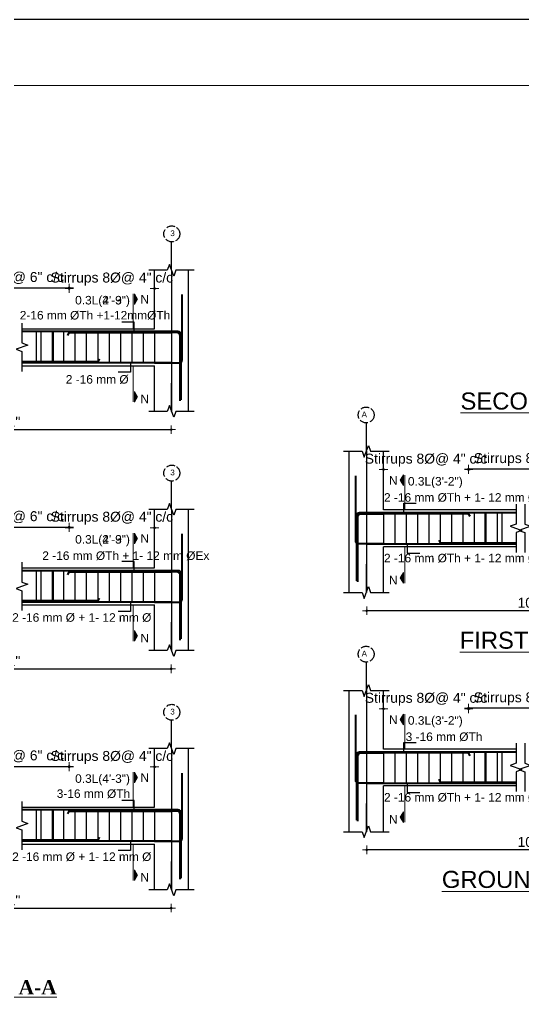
# Model space of a CAD drawing. Header units: inches. Extents: x 149715 to 156550, y -16726 to -14386.
# Drawn here: x 154655 to 155009, y -15077 to -14386 of the extents above; entities that cross this region are included whole.
import ezdxf
from ezdxf.enums import TextEntityAlignment as Align

# ---------------------------------------------------------------- set-up
doc = ezdxf.new("R2010")
doc.units = ezdxf.units.IN
doc.header["$LTSCALE"] = 0.5
doc.header["$MEASUREMENT"] = 0
doc.header["$PDMODE"] = 66
doc.linetypes.add('ACAD_ISO02W100', pattern=[15, 12, -3])
for name, color, linetype, lineweight in [('BAR', 5, 'Continuous', 40), ('dimension', 100, 'Continuous', 13), ('ELE1', 3, 'Continuous', 9), ('HATCH1', 4, 'ACAD_ISO02W100', 13), ('TEXT', 220, 'Continuous', 9)]:
    doc.layers.add(name, color=color, linetype=linetype, lineweight=lineweight)
doc.layers.add('STIRRUP', color=10, linetype='Continuous')
doc.styles.add('1.8', font='times.ttf', dxfattribs={"width": 0.8, "height": 6})
doc.styles.add('style1', font='arial.ttf', dxfattribs={"height": 7})
doc.dimstyles.new('1.4', dxfattribs={"dimscale": 0, "dimtxt": 6, "dimasz": 0.5, "dimexe": 2, "dimexo": 9, "dimgap": 2, "dimtad": 1, "dimdec": 0, "dimlfac": 0.5, "dimzin": 3, "dimdsep": 46, "dimlunit": 4, "dimtxsty": '1.8', "dimblk": 'DIM', "dimcen": 3, "dimdle": 3, "dimse1": 1, "dimse2": 1, "dimclrd": 256, "dimclre": 256, "dimclrt": 7, "dimadec": 1, "dimazin": 2, "dimtfac": 1, "dimtdec": 0, "dimtix": 1, "dimtofl": 0, "dimtmove": 2, "dimatfit": 3, "dimldrblk": 'ARW', "dimfxl": 2, "dimfrac": 2, "dimtolj": 2, "dimtzin": 0, "dimarcsym": 0})

# ---------------------------------------------------------------- blocks, each defined once
blk = doc.blocks.new('DIM')
at = {"layer": 'dimension'}
h = blk.add_hatch(color=256, dxfattribs=at)
h.paths.add_polyline_path([(0, 1.3), (0, 0), (1.3, 0, 0.414214)])
h.paths.add_polyline_path([(1.3, 0), (0, 0), (0, -1.3, 0.414214)])
h.paths.add_polyline_path([(0, 0), (-1.3, 0, 0.414214), (0, -1.3)])
h.paths.add_polyline_path([(0, 1.3, 0.414214), (-1.3, 0), (0, 0)])
for p, q in [((-6, 0), (6, 0)), ((0, 6), (0, -6))]:
    blk.add_line(p, q, dxfattribs=at)
blk.add_circle((0, 0), 1.28, dxfattribs=at)
blk = doc.blocks.new('*D748')
at = {"layer": 'Defpoints', "color": 0, "ltscale": 10, "transparency": 16777216}
for p in [(154749.7, -14911.59), (154749.7, -14925.14), (154689.7, -14942.65)]:
    blk.add_point(p, dxfattribs=at)
at = {"layer": 'dimension', "lineweight": -2, "ltscale": 10, "transparency": 16777216}
for p, q in [((154689.2, -14911.59), (154688.7, -14911.59)), ((154750.2, -14911.59), (154750.7, -14911.59))]:
    blk.add_line(p, q, dxfattribs=at)
at = {"layer": 'dimension', "lineweight": -2, "ltscale": 10, "transparency": 16777216, "xscale": 0.5, "yscale": 0.5, "zscale": 0.5}
blk.add_blockref('DIM', (154689.7, -14911.59), dxfattribs=at)
at = {"layer": 'dimension', "lineweight": -2, "ltscale": 10, "transparency": 16777216, "xscale": 0.5, "yscale": 0.5, "zscale": 0.5, "rotation": 180}
blk.add_blockref('DIM', (154749.7, -14911.59), dxfattribs=at)
at = {"layer": 'dimension', "color": 7, "ltscale": 10, "transparency": 16777216, "insert": (154719.7, -14904.94), "char_height": 7, "attachment_point": 5, "style": 'style1'}
blk.add_mtext('\\A2;Stirrups 8%%C@ 4" c/c', dxfattribs=at)
blk = doc.blocks.new('ARW')
at = {"layer": 'dimension'}
blk.add_lwpolyline([(10, 0, 0, 6, 0), (0, 0, 0, 0, 0), (10, 0, 0, 0, 0)], format="xyseb", dxfattribs=at)
blk = doc.blocks.new('*D756')
at = {"layer": 'Defpoints', "color": 0, "ltscale": 10, "transparency": 16777216}
for p in [(154689.7, -14911.22), (154596.13, -14942.65), (154689.7, -14942.65)]:
    blk.add_point(p, dxfattribs=at)
at = {"layer": 'dimension', "lineweight": -2, "ltscale": 10, "transparency": 16777216}
blk.add_line((154596.63, -14911.22), (154689.2, -14911.22), dxfattribs=at)
at = {"layer": 'dimension', "lineweight": -2, "ltscale": 10, "transparency": 16777216, "xscale": 0.5, "yscale": 0.5, "zscale": 0.5, "rotation": 180}
blk.add_blockref('DIM', (154596.13, -14911.22), dxfattribs=at)
at = {"layer": 'dimension', "lineweight": -2, "ltscale": 10, "transparency": 16777216, "xscale": 0.5, "yscale": 0.5, "zscale": 0.5}
blk.add_blockref('DIM', (154689.7, -14911.22), dxfattribs=at)
at = {"layer": 'dimension', "color": 7, "ltscale": 10, "transparency": 16777216, "insert": (154642.92, -14904.57), "char_height": 7, "attachment_point": 5, "style": 'style1'}
blk.add_mtext('\\A2;Stirrups 8%%C@ 6" c/c', dxfattribs=at)
blk = doc.blocks.new('*D753')
at = {"layer": 'Defpoints', "color": 0, "ltscale": 10, "transparency": 16777216}
for p in [(154749.7, -14743.3), (154749.7, -14756.84), (154689.7, -14774.36)]:
    blk.add_point(p, dxfattribs=at)
at = {"layer": 'dimension', "lineweight": -2, "ltscale": 10, "transparency": 16777216}
for p, q in [((154689.2, -14743.3), (154688.7, -14743.3)), ((154750.2, -14743.3), (154750.7, -14743.3))]:
    blk.add_line(p, q, dxfattribs=at)
at = {"layer": 'dimension', "lineweight": -2, "ltscale": 10, "transparency": 16777216, "xscale": 0.5, "yscale": 0.5, "zscale": 0.5}
blk.add_blockref('DIM', (154689.7, -14743.3), dxfattribs=at)
at = {"layer": 'dimension', "lineweight": -2, "ltscale": 10, "transparency": 16777216, "xscale": 0.5, "yscale": 0.5, "zscale": 0.5, "rotation": 180}
blk.add_blockref('DIM', (154749.7, -14743.3), dxfattribs=at)
at = {"layer": 'dimension', "color": 7, "ltscale": 10, "transparency": 16777216, "insert": (154719.7, -14736.64), "char_height": 7, "attachment_point": 5, "style": 'style1'}
blk.add_mtext('\\A2;Stirrups 8%%C@ 4" c/c', dxfattribs=at)
blk = doc.blocks.new('*D757')
at = {"layer": 'Defpoints', "color": 0, "ltscale": 10, "transparency": 16777216}
for p in [(154689.7, -14742.93), (154596.13, -14774.36), (154689.7, -14774.36)]:
    blk.add_point(p, dxfattribs=at)
at = {"layer": 'dimension', "lineweight": -2, "ltscale": 10, "transparency": 16777216}
blk.add_line((154596.63, -14742.93), (154689.2, -14742.93), dxfattribs=at)
at = {"layer": 'dimension', "lineweight": -2, "ltscale": 10, "transparency": 16777216, "xscale": 0.5, "yscale": 0.5, "zscale": 0.5, "rotation": 180}
blk.add_blockref('DIM', (154596.13, -14742.93), dxfattribs=at)
at = {"layer": 'dimension', "lineweight": -2, "ltscale": 10, "transparency": 16777216, "xscale": 0.5, "yscale": 0.5, "zscale": 0.5}
blk.add_blockref('DIM', (154689.7, -14742.93), dxfattribs=at)
at = {"layer": 'dimension', "color": 7, "ltscale": 10, "transparency": 16777216, "insert": (154642.92, -14736.27), "char_height": 7, "attachment_point": 5, "style": 'style1'}
blk.add_mtext('\\A2;Stirrups 8%%C@ 6" c/c', dxfattribs=at)
blk = doc.blocks.new('*D740')
at = {"layer": 'Defpoints', "color": 0, "ltscale": 10, "transparency": 16777216}
for p in [(154749.7, -14575.01), (154749.7, -14588.55), (154689.7, -14606.06)]:
    blk.add_point(p, dxfattribs=at)
at = {"layer": 'dimension', "lineweight": -2, "ltscale": 10, "transparency": 16777216}
for p, q in [((154689.2, -14575.01), (154688.7, -14575.01)), ((154750.2, -14575.01), (154750.7, -14575.01))]:
    blk.add_line(p, q, dxfattribs=at)
at = {"layer": 'dimension', "lineweight": -2, "ltscale": 10, "transparency": 16777216, "xscale": 0.5, "yscale": 0.5, "zscale": 0.5}
blk.add_blockref('DIM', (154689.7, -14575.01), dxfattribs=at)
at = {"layer": 'dimension', "lineweight": -2, "ltscale": 10, "transparency": 16777216, "xscale": 0.5, "yscale": 0.5, "zscale": 0.5, "rotation": 180}
blk.add_blockref('DIM', (154749.7, -14575.01), dxfattribs=at)
at = {"layer": 'dimension', "color": 7, "ltscale": 10, "transparency": 16777216, "insert": (154719.7, -14568.35), "char_height": 7, "attachment_point": 5, "style": 'style1'}
blk.add_mtext('\\A2;Stirrups 8%%C@ 4" c/c', dxfattribs=at)
blk = doc.blocks.new('*D755')
at = {"layer": 'Defpoints', "color": 0, "ltscale": 10, "transparency": 16777216}
for p in [(154689.7, -14574.64), (154596.13, -14606.06), (154689.7, -14606.06)]:
    blk.add_point(p, dxfattribs=at)
at = {"layer": 'dimension', "lineweight": -2, "ltscale": 10, "transparency": 16777216}
blk.add_line((154596.63, -14574.64), (154689.2, -14574.64), dxfattribs=at)
at = {"layer": 'dimension', "lineweight": -2, "ltscale": 10, "transparency": 16777216, "xscale": 0.5, "yscale": 0.5, "zscale": 0.5, "rotation": 180}
blk.add_blockref('DIM', (154596.13, -14574.64), dxfattribs=at)
at = {"layer": 'dimension', "lineweight": -2, "ltscale": 10, "transparency": 16777216, "xscale": 0.5, "yscale": 0.5, "zscale": 0.5}
blk.add_blockref('DIM', (154689.7, -14574.64), dxfattribs=at)
at = {"layer": 'dimension', "color": 7, "ltscale": 10, "transparency": 16777216, "insert": (154642.92, -14567.98), "char_height": 7, "attachment_point": 5, "style": 'style1'}
blk.add_mtext('\\A2;Stirrups 8%%C@ 6" c/c', dxfattribs=at)
blk = doc.blocks.new('*D743')
at = {"layer": 'Defpoints', "color": 0, "ltscale": 10, "transparency": 16777216}
for p in [(154524.13, -14998.09), (154761.48, -14998.09), (154761.48, -15010.9)]:
    blk.add_point(p, dxfattribs=at)
at = {"layer": 'dimension', "lineweight": -2, "ltscale": 10, "transparency": 16777216}
blk.add_line((154524.63, -15010.9), (154760.98, -15010.9), dxfattribs=at)
at = {"layer": 'dimension', "lineweight": -2, "ltscale": 10, "transparency": 16777216, "xscale": 0.5, "yscale": 0.5, "zscale": 0.5, "rotation": 180}
blk.add_blockref('DIM', (154524.13, -15010.9), dxfattribs=at)
at = {"layer": 'dimension', "lineweight": -2, "ltscale": 10, "transparency": 16777216, "xscale": 0.5, "yscale": 0.5, "zscale": 0.5}
blk.add_blockref('DIM', (154761.48, -15010.9), dxfattribs=at)
at = {"layer": 'dimension', "color": 7, "ltscale": 10, "transparency": 16777216, "insert": (154642.81, -15005.39), "char_height": 7, "attachment_point": 5, "style": 'style1'}
blk.add_mtext('\\A2;14\'-1"', dxfattribs=at)
blk = doc.blocks.new('*D761')
at = {"layer": 'Defpoints', "color": 0, "ltscale": 10, "transparency": 16777216}
for p in [(154910.84, -14870.71), (154910.84, -14884.25), (154970.84, -14901.77)]:
    blk.add_point(p, dxfattribs=at)
at = {"layer": 'dimension', "lineweight": -2, "ltscale": 10, "transparency": 16777216}
for p, q in [((154910.34, -14870.71), (154909.84, -14870.71)), ((154971.34, -14870.71), (154971.84, -14870.71))]:
    blk.add_line(p, q, dxfattribs=at)
at = {"layer": 'dimension', "lineweight": -2, "ltscale": 10, "transparency": 16777216, "xscale": 0.5, "yscale": 0.5, "zscale": 0.5}
blk.add_blockref('DIM', (154910.84, -14870.71), dxfattribs=at)
at = {"layer": 'dimension', "lineweight": -2, "ltscale": 10, "transparency": 16777216, "xscale": 0.5, "yscale": 0.5, "zscale": 0.5, "rotation": 180}
blk.add_blockref('DIM', (154970.84, -14870.71), dxfattribs=at)
at = {"layer": 'dimension', "color": 7, "ltscale": 10, "transparency": 16777216, "insert": (154940.84, -14864.05), "char_height": 7, "attachment_point": 5, "style": 'style1'}
blk.add_mtext('\\A2;Stirrups 8%%C@ 4" c/c', dxfattribs=at)
blk = doc.blocks.new('*D778')
at = {"layer": 'Defpoints', "color": 0, "ltscale": 10, "transparency": 16777216}
for p in [(154970.84, -14870.34), (154970.84, -14901.77), (155064.41, -14901.77)]:
    blk.add_point(p, dxfattribs=at)
at = {"layer": 'dimension', "lineweight": -2, "ltscale": 10, "transparency": 16777216}
blk.add_line((155063.91, -14870.34), (154971.34, -14870.34), dxfattribs=at)
at = {"layer": 'dimension', "lineweight": -2, "ltscale": 10, "transparency": 16777216, "xscale": 0.5, "yscale": 0.5, "zscale": 0.5, "rotation": 180}
blk.add_blockref('DIM', (154970.84, -14870.34), dxfattribs=at)
at = {"layer": 'dimension', "lineweight": -2, "ltscale": 10, "transparency": 16777216, "xscale": 0.5, "yscale": 0.5, "zscale": 0.5}
blk.add_blockref('DIM', (155064.41, -14870.34), dxfattribs=at)
at = {"layer": 'dimension', "color": 7, "ltscale": 10, "transparency": 16777216, "insert": (155017.63, -14863.68), "char_height": 7, "attachment_point": 5, "style": 'style1'}
blk.add_mtext('\\A2;Stirrups 8%%C@ 6" c/c', dxfattribs=at)
blk = doc.blocks.new('*D763')
at = {"layer": 'Defpoints', "color": 0, "ltscale": 10, "transparency": 16777216}
for p in [(154899.06, -14957.21), (155136.41, -14957.21), (154899.06, -14970.02)]:
    blk.add_point(p, dxfattribs=at)
at = {"layer": 'dimension', "lineweight": -2, "ltscale": 10, "transparency": 16777216}
blk.add_line((155135.91, -14970.02), (154899.56, -14970.02), dxfattribs=at)
at = {"layer": 'dimension', "lineweight": -2, "ltscale": 10, "transparency": 16777216, "xscale": 0.5, "yscale": 0.5, "zscale": 0.5, "rotation": 180}
blk.add_blockref('DIM', (154899.06, -14970.02), dxfattribs=at)
at = {"layer": 'dimension', "lineweight": -2, "ltscale": 10, "transparency": 16777216, "xscale": 0.5, "yscale": 0.5, "zscale": 0.5}
blk.add_blockref('DIM', (155136.41, -14970.02), dxfattribs=at)
at = {"layer": 'dimension', "color": 7, "ltscale": 10, "transparency": 16777216, "insert": (155017.73, -14964.45), "char_height": 7, "attachment_point": 5, "style": 'style1'}
blk.add_mtext('\\A2;10{\\fArial TUR|b0|i0|c162|p34;\'-}7{\\fArial TUR|b0|i0|c162|p34;"}', dxfattribs=at)
blk = doc.blocks.new('*D772')
at = {"layer": 'Defpoints', "color": 0, "ltscale": 10, "transparency": 16777216}
for p in [(154910.84, -14702.42), (154910.84, -14715.96), (154970.84, -14733.47)]:
    blk.add_point(p, dxfattribs=at)
at = {"layer": 'dimension', "lineweight": -2, "ltscale": 10, "transparency": 16777216}
for p, q in [((154910.34, -14702.42), (154909.84, -14702.42)), ((154971.34, -14702.42), (154971.84, -14702.42))]:
    blk.add_line(p, q, dxfattribs=at)
at = {"layer": 'dimension', "lineweight": -2, "ltscale": 10, "transparency": 16777216, "xscale": 0.5, "yscale": 0.5, "zscale": 0.5}
blk.add_blockref('DIM', (154910.84, -14702.42), dxfattribs=at)
at = {"layer": 'dimension', "lineweight": -2, "ltscale": 10, "transparency": 16777216, "xscale": 0.5, "yscale": 0.5, "zscale": 0.5, "rotation": 180}
blk.add_blockref('DIM', (154970.84, -14702.42), dxfattribs=at)
at = {"layer": 'dimension', "color": 7, "ltscale": 10, "transparency": 16777216, "insert": (154940.84, -14695.76), "char_height": 7, "attachment_point": 5, "style": 'style1'}
blk.add_mtext('\\A2;Stirrups 8%%C@ 4" c/c', dxfattribs=at)
blk = doc.blocks.new('*D779')
at = {"layer": 'Defpoints', "color": 0, "ltscale": 10, "transparency": 16777216}
for p in [(154970.84, -14702.05), (154970.84, -14733.47), (155064.41, -14733.47)]:
    blk.add_point(p, dxfattribs=at)
at = {"layer": 'dimension', "lineweight": -2, "ltscale": 10, "transparency": 16777216}
blk.add_line((155063.91, -14702.05), (154971.34, -14702.05), dxfattribs=at)
at = {"layer": 'dimension', "lineweight": -2, "ltscale": 10, "transparency": 16777216, "xscale": 0.5, "yscale": 0.5, "zscale": 0.5, "rotation": 180}
blk.add_blockref('DIM', (154970.84, -14702.05), dxfattribs=at)
at = {"layer": 'dimension', "lineweight": -2, "ltscale": 10, "transparency": 16777216, "xscale": 0.5, "yscale": 0.5, "zscale": 0.5}
blk.add_blockref('DIM', (155064.41, -14702.05), dxfattribs=at)
at = {"layer": 'dimension', "color": 7, "ltscale": 10, "transparency": 16777216, "insert": (155017.63, -14695.39), "char_height": 7, "attachment_point": 5, "style": 'style1'}
blk.add_mtext('\\A2;Stirrups 8%%C@ 6" c/c', dxfattribs=at)
blk = doc.blocks.new('*D773')
at = {"layer": 'Defpoints', "color": 0, "ltscale": 10, "transparency": 16777216}
for p in [(154899.06, -14788.92), (155136.41, -14788.92), (154899.06, -14801.73)]:
    blk.add_point(p, dxfattribs=at)
at = {"layer": 'dimension', "lineweight": -2, "ltscale": 10, "transparency": 16777216}
blk.add_line((155135.91, -14801.73), (154899.56, -14801.73), dxfattribs=at)
at = {"layer": 'dimension', "lineweight": -2, "ltscale": 10, "transparency": 16777216, "xscale": 0.5, "yscale": 0.5, "zscale": 0.5, "rotation": 180}
blk.add_blockref('DIM', (154899.06, -14801.73), dxfattribs=at)
at = {"layer": 'dimension', "lineweight": -2, "ltscale": 10, "transparency": 16777216, "xscale": 0.5, "yscale": 0.5, "zscale": 0.5}
blk.add_blockref('DIM', (155136.41, -14801.73), dxfattribs=at)
at = {"layer": 'dimension', "color": 7, "ltscale": 10, "transparency": 16777216, "insert": (155017.73, -14796.15), "char_height": 7, "attachment_point": 5, "style": 'style1'}
blk.add_mtext('\\A2;10{\\fArial TUR|b0|i0|c162|p34;\'-}7{\\fArial TUR|b0|i0|c162|p34;"}', dxfattribs=at)
blk = doc.blocks.new('*D781')
at = {"layer": 'Defpoints', "color": 0, "ltscale": 10, "transparency": 16777216}
for p in [(154524.13, -14829.8), (154761.48, -14829.8), (154761.48, -14842.61)]:
    blk.add_point(p, dxfattribs=at)
at = {"layer": 'dimension', "lineweight": -2, "ltscale": 10, "transparency": 16777216}
blk.add_line((154524.63, -14842.61), (154760.98, -14842.61), dxfattribs=at)
at = {"layer": 'dimension', "lineweight": -2, "ltscale": 10, "transparency": 16777216, "xscale": 0.5, "yscale": 0.5, "zscale": 0.5, "rotation": 180}
blk.add_blockref('DIM', (154524.13, -14842.61), dxfattribs=at)
at = {"layer": 'dimension', "lineweight": -2, "ltscale": 10, "transparency": 16777216, "xscale": 0.5, "yscale": 0.5, "zscale": 0.5}
blk.add_blockref('DIM', (154761.48, -14842.61), dxfattribs=at)
at = {"layer": 'dimension', "color": 7, "ltscale": 10, "transparency": 16777216, "insert": (154642.81, -14837.1), "char_height": 7, "attachment_point": 5, "style": 'style1'}
blk.add_mtext('\\A2;14\'-1"', dxfattribs=at)
blk = doc.blocks.new('*D782')
at = {"layer": 'Defpoints', "color": 0, "ltscale": 10, "transparency": 16777216}
for p in [(154524.13, -14661.51), (154761.48, -14661.51), (154761.48, -14674.32)]:
    blk.add_point(p, dxfattribs=at)
at = {"layer": 'dimension', "lineweight": -2, "ltscale": 10, "transparency": 16777216}
blk.add_line((154524.63, -14674.32), (154760.98, -14674.32), dxfattribs=at)
at = {"layer": 'dimension', "lineweight": -2, "ltscale": 10, "transparency": 16777216, "xscale": 0.5, "yscale": 0.5, "zscale": 0.5, "rotation": 180}
blk.add_blockref('DIM', (154524.13, -14674.32), dxfattribs=at)
at = {"layer": 'dimension', "lineweight": -2, "ltscale": 10, "transparency": 16777216, "xscale": 0.5, "yscale": 0.5, "zscale": 0.5}
blk.add_blockref('DIM', (154761.48, -14674.32), dxfattribs=at)
at = {"layer": 'dimension', "color": 7, "ltscale": 10, "transparency": 16777216, "insert": (154642.81, -14668.8), "char_height": 7, "attachment_point": 5, "style": 'style1'}
blk.add_mtext('\\A2;14\'-1"', dxfattribs=at)

msp = doc.modelspace()

# ---------------------------------------------------------------- hatches: boundary and pattern name
at = {"layer": 'TEXT', "ltscale": 10}
for points in [[(154735.5, -14578.77), (154735.5, -14586.27), (154737.81, -14582.52)], [(154735.5, -14654.91), (154735.5, -14647.41), (154737.81, -14651.16)], [(154925.04, -14706.18), (154925.04, -14713.68), (154922.73, -14709.93)], [(154735.5, -14747.06), (154735.5, -14754.56), (154737.81, -14750.81)], [(154925.04, -14782.32), (154925.04, -14774.81), (154922.73, -14778.57)], [(154735.5, -14823.2), (154735.5, -14815.7), (154737.81, -14819.45)], [(154925.04, -14874.47), (154925.04, -14881.97), (154922.73, -14878.22)], [(154735.5, -14915.35), (154735.5, -14922.85), (154737.81, -14919.1)], [(154925.04, -14950.61), (154925.04, -14943.11), (154922.73, -14946.86)], [(154735.5, -14991.49), (154735.5, -14983.99), (154737.81, -14987.74)]]:
    msp.add_hatch(color=256, dxfattribs=at).paths.add_polyline_path(points)

# ---------------------------------------------------------------- linework, layer by layer
for p, q in [((154761.7, -14562.15), (154761.7, -14542.2)), ((154761.7, -14562.15), (154761.7, -14661.51)), ((154761.7, -14661.51), (154761.7, -14641.55)), ((154898.84, -14689.56), (154898.84, -14669.61)), ((154898.84, -14689.56), (154898.84, -14788.92)), ((154761.7, -14730.44), (154761.7, -14710.49)), ((154761.7, -14730.44), (154761.7, -14829.8)), ((154898.84, -14788.92), (154898.84, -14768.96)), ((154761.7, -14829.8), (154761.7, -14809.85)), ((154898.84, -14857.85), (154898.84, -14837.9)), ((154898.84, -14857.85), (154898.84, -14957.21)), ((154761.7, -14898.73), (154761.7, -14878.78)), ((154761.7, -14898.73), (154761.7, -14998.09)), ((154898.84, -14957.21), (154898.84, -14937.26)), ((154761.7, -14998.09), (154761.7, -14978.14))]:
    msp.add_line(p, q)
at = {"ltscale": 10}
for p, q in [((154749.7, -14603.31), (154749.7, -14562.15)), ((154773.7, -14606.06), (154773.7, -14562.15)), ((154656.35, -14603.31), (154749.7, -14603.31)), ((154773.7, -14661.51), (154773.7, -14606.06)), ((154656.35, -14629.31), (154749.7, -14629.31)), ((154749.7, -14661.51), (154749.7, -14629.31)), ((154886.84, -14733.47), (154886.84, -14689.56)), ((154910.84, -14730.72), (154910.84, -14689.56)), ((154749.7, -14771.61), (154749.7, -14730.44)), ((154773.7, -14774.36), (154773.7, -14730.44)), ((154886.84, -14788.92), (154886.84, -14733.47)), ((155004.19, -14730.72), (154910.84, -14730.72)), ((155004.19, -14756.72), (154910.84, -14756.72)), ((154910.84, -14788.92), (154910.84, -14756.72)), ((154656.35, -14771.61), (154749.7, -14771.61)), ((154773.7, -14829.8), (154773.7, -14774.36)), ((154656.35, -14797.61), (154749.7, -14797.61)), ((154749.7, -14829.8), (154749.7, -14797.61)), ((154886.84, -14901.77), (154886.84, -14857.85)), ((154910.84, -14899.02), (154910.84, -14857.85)), ((154749.7, -14939.9), (154749.7, -14898.73)), ((154773.7, -14942.65), (154773.7, -14898.73)), ((155004.19, -14899.02), (154910.84, -14899.02)), ((154886.84, -14957.21), (154886.84, -14901.77)), ((155004.19, -14925.02), (154910.84, -14925.02)), ((154910.84, -14957.21), (154910.84, -14925.02)), ((154656.35, -14939.9), (154749.7, -14939.9)), ((154773.7, -14998.09), (154773.7, -14942.65)), ((154656.35, -14965.9), (154749.7, -14965.9)), ((154749.7, -14998.09), (154749.7, -14965.9))]:
    msp.add_line(p, q, dxfattribs=at)
at = {"linetype": 'Continuous', "ltscale": 10}
for points in [[(154777.7, -14562.15), (154764.7, -14562.15), (154763.2, -14566.27), (154760.2, -14558.03), (154758.7, -14562.15), (154745.7, -14562.15)], [(154656.35, -14599.31), (154656.35, -14613.31), (154660.47, -14614.81), (154652.23, -14617.81), (154656.35, -14619.31), (154656.35, -14633.31)], [(154656.35, -14599.31), (154656.35, -14613.31), (154660.47, -14614.81), (154652.23, -14617.81), (154656.35, -14619.31), (154656.35, -14633.31)], [(154777.7, -14661.51), (154764.7, -14661.51), (154763.2, -14665.63), (154760.2, -14657.38), (154758.7, -14661.51), (154745.7, -14661.51)], [(154882.84, -14689.56), (154895.84, -14689.56), (154897.34, -14693.68), (154900.34, -14685.44), (154901.84, -14689.56), (154914.84, -14689.56)], [(154777.7, -14730.44), (154764.7, -14730.44), (154763.2, -14734.56), (154760.2, -14726.32), (154758.7, -14730.44), (154745.7, -14730.44)], [(155004.19, -14726.72), (155004.19, -14740.72), (155000.07, -14742.22), (155008.32, -14745.22), (155004.19, -14746.72), (155004.19, -14760.72)], [(155004.19, -14726.72), (155004.19, -14740.72), (155000.07, -14742.22), (155008.32, -14745.22), (155004.19, -14746.72), (155004.19, -14760.72)], [(155010.41, -14726.72), (155010.41, -14740.72), (155014.53, -14742.22), (155006.29, -14745.22), (155010.41, -14746.72), (155010.41, -14760.72)], [(155010.41, -14726.72), (155010.41, -14740.72), (155014.53, -14742.22), (155006.29, -14745.22), (155010.41, -14746.72), (155010.41, -14760.72)], [(154656.35, -14767.61), (154656.35, -14781.61), (154660.47, -14783.11), (154652.23, -14786.11), (154656.35, -14787.61), (154656.35, -14801.61)], [(154656.35, -14767.61), (154656.35, -14781.61), (154660.47, -14783.11), (154652.23, -14786.11), (154656.35, -14787.61), (154656.35, -14801.61)], [(154882.84, -14788.92), (154895.84, -14788.92), (154897.34, -14793.04), (154900.34, -14784.79), (154901.84, -14788.92), (154914.84, -14788.92)], [(154777.7, -14829.8), (154764.7, -14829.8), (154763.2, -14833.92), (154760.2, -14825.68), (154758.7, -14829.8), (154745.7, -14829.8)], [(154882.84, -14857.85), (154895.84, -14857.85), (154897.34, -14861.97), (154900.34, -14853.73), (154901.84, -14857.85), (154914.84, -14857.85)], [(154777.7, -14898.73), (154764.7, -14898.73), (154763.2, -14902.86), (154760.2, -14894.61), (154758.7, -14898.73), (154745.7, -14898.73)], [(155004.19, -14895.02), (155004.19, -14909.02), (155000.07, -14910.52), (155008.32, -14913.52), (155004.19, -14915.02), (155004.19, -14929.02)], [(155004.19, -14895.02), (155004.19, -14909.02), (155000.07, -14910.52), (155008.32, -14913.52), (155004.19, -14915.02), (155004.19, -14929.02)], [(155010.41, -14895.02), (155010.41, -14909.02), (155014.53, -14910.52), (155006.29, -14913.52), (155010.41, -14915.02), (155010.41, -14929.02)], [(155010.41, -14895.02), (155010.41, -14909.02), (155014.53, -14910.52), (155006.29, -14913.52), (155010.41, -14915.02), (155010.41, -14929.02)], [(154656.35, -14935.9), (154656.35, -14949.9), (154660.47, -14951.4), (154652.23, -14954.4), (154656.35, -14955.9), (154656.35, -14969.9)], [(154656.35, -14935.9), (154656.35, -14949.9), (154660.47, -14951.4), (154652.23, -14954.4), (154656.35, -14955.9), (154656.35, -14969.9)], [(154882.84, -14957.21), (154895.84, -14957.21), (154897.34, -14961.33), (154900.34, -14953.09), (154901.84, -14957.21), (154914.84, -14957.21)], [(154777.7, -14998.09), (154764.7, -14998.09), (154763.2, -15002.21), (154760.2, -14993.97), (154758.7, -14998.09), (154745.7, -14998.09)]]:
    msp.add_lwpolyline(points, dxfattribs=at)
at = {"layer": 'BAR', "ltscale": 10}
for p, q in [((154761.7, -14605.31), (154656.35, -14605.31)), ((154761.7, -14627.31), (154656.35, -14627.31)), ((154898.84, -14732.72), (155004.19, -14732.72)), ((154898.84, -14754.72), (155004.19, -14754.72)), ((154761.7, -14773.61), (154656.35, -14773.61)), ((154761.7, -14795.61), (154656.35, -14795.61)), ((154898.84, -14901.02), (155004.19, -14901.02)), ((154898.84, -14923.02), (155004.19, -14923.02)), ((154761.7, -14941.9), (154656.35, -14941.9)), ((154761.7, -14963.9), (154656.35, -14963.9))]:
    msp.add_line(p, q, dxfattribs=at)
for points in [[(154749.7, -14627.31), (154767.18, -14627.31, 0.414214), (154769.2, -14625.3), (154769.2, -14579.31)], [(154768.45, -14653.31), (154768.45, -14607.33, 0.414214), (154766.43, -14605.31), (154749.7, -14605.31)], [(154767.7, -14654.06), (154767.7, -14608.08, 0.414214), (154765.68, -14606.06), (154749.7, -14606.06)], [(154910.84, -14754.72), (154893.36, -14754.72, -0.414214), (154891.34, -14752.71), (154891.34, -14706.72)], [(154892.09, -14780.72), (154892.09, -14734.74, -0.414214), (154894.11, -14732.72), (154910.84, -14732.72)], [(154892.84, -14781.47), (154892.84, -14735.49, -0.414214), (154894.86, -14733.47), (154910.84, -14733.47)], [(154749.7, -14795.61), (154767.18, -14795.61, 0.414214), (154769.2, -14793.59), (154769.2, -14747.61)], [(154768.45, -14821.61), (154768.45, -14775.62, 0.414214), (154766.43, -14773.61), (154749.7, -14773.61)], [(154767.7, -14822.36), (154767.7, -14776.37, 0.414214), (154765.68, -14774.36), (154749.7, -14774.36)], [(154910.84, -14923.02), (154893.36, -14923.02, -0.414214), (154891.34, -14921), (154891.34, -14875.02)], [(154892.09, -14949.02), (154892.09, -14903.03, -0.414214), (154894.11, -14901.02), (154910.84, -14901.02)], [(154892.84, -14949.77), (154892.84, -14903.78, -0.414214), (154894.86, -14901.77), (154910.84, -14901.77)], [(154749.7, -14963.9), (154767.18, -14963.9, 0.414214), (154769.2, -14961.88), (154769.2, -14915.9)], [(154768.45, -14989.9), (154768.45, -14943.92, 0.414214), (154766.43, -14941.9), (154749.7, -14941.9)], [(154767.7, -14990.65), (154767.7, -14944.67, 0.414214), (154765.68, -14942.65), (154749.7, -14942.65)]]:
    msp.add_lwpolyline(points, format="xyb", dxfattribs=at)
for points in [[(154688.66, -14608.06), (154689.7, -14606.06), (154761.7, -14606.06)], [(154710.65, -14624.56), (154709.7, -14626.56), (154656.35, -14626.56)], [(154971.89, -14735.47), (154970.84, -14733.47), (154898.84, -14733.47)], [(154949.89, -14751.97), (154950.84, -14753.97), (155004.19, -14753.97)], [(154688.66, -14776.36), (154689.7, -14774.36), (154761.7, -14774.36)], [(154710.65, -14792.86), (154709.7, -14794.86), (154656.35, -14794.86)], [(154971.89, -14903.77), (154970.84, -14901.77), (154898.84, -14901.77)], [(154949.89, -14920.27), (154950.84, -14922.27), (155004.19, -14922.27)], [(154688.66, -14944.65), (154689.7, -14942.65), (154761.7, -14942.65)], [(154710.65, -14961.15), (154709.7, -14963.15), (154656.35, -14963.15)]]:
    msp.add_lwpolyline(points, dxfattribs=at)
at = {"layer": 'Defpoints'}
msp.add_lwpolyline([(156550.36, -14385.85), (153372.76, -14385.85), (153372.76, -16633.82), (156550.36, -16633.82)], close=True, dxfattribs=at)
at = {"layer": 'dimension', "ltscale": 10}
for p, q in [((154734.64, -14603.31), (154734.64, -14578.82)), ((154734.64, -14654.86), (154734.64, -14629.31)), ((154925.9, -14730.72), (154925.9, -14706.23)), ((154734.64, -14771.61), (154734.64, -14747.11)), ((154925.9, -14782.27), (154925.9, -14756.72)), ((154734.64, -14823.15), (154734.64, -14797.61)), ((154925.9, -14899.02), (154925.9, -14874.52)), ((154734.64, -14939.9), (154734.64, -14915.4)), ((154925.9, -14950.56), (154925.9, -14925.02)), ((154734.64, -14991.44), (154734.64, -14965.9))]:
    msp.add_line(p, q, dxfattribs=at)
for points in [[(154735.5, -14586.27), (154735.5, -14578.77), (154737.81, -14582.52), (154735.5, -14586.27)], [(154925.04, -14713.68), (154925.04, -14706.18), (154922.73, -14709.93), (154925.04, -14713.68)], [(154735.5, -14754.56), (154735.5, -14747.06), (154737.81, -14750.81), (154735.5, -14754.56)], [(154925.04, -14881.97), (154925.04, -14874.47), (154922.73, -14878.22), (154925.04, -14881.97)], [(154735.5, -14922.85), (154735.5, -14915.35), (154737.81, -14919.1), (154735.5, -14922.85)]]:
    msp.add_lwpolyline(points, dxfattribs=at)
at = {"layer": 'ELE1'}
msp.add_lwpolyline([(153419.07, -14432.17), (156504.04, -14432.17), (156504.04, -16587.5), (153419.07, -16587.5)], close=True, dxfattribs=at)
msp.add_lwpolyline([(153419.07, -14432.17), (156504.04, -14432.17), (156504.04, -16587.5), (153419.07, -16587.5)], close=True, dxfattribs=at)
at = {"layer": 'HATCH1', "lineweight": 25}
for centre in [(154761.86, -14536.6), (154898.68, -14664.01), (154761.86, -14704.89), (154898.68, -14832.3), (154761.86, -14873.18), (154761.86, -14873.18)]:
    msp.add_circle(centre, 5.6, dxfattribs=at)
at = {"layer": 'STIRRUP'}
for p, q in [((154666.35, -14604.91), (154666.35, -14627.71)), ((154669.7, -14604.91), (154669.7, -14627.71)), ((154677.7, -14604.91), (154677.7, -14627.71)), ((154678.35, -14604.91), (154678.35, -14627.71)), ((154685.7, -14604.91), (154685.7, -14627.71)), ((154693.7, -14604.91), (154693.7, -14627.71)), ((154701.7, -14604.91), (154701.7, -14627.71)), ((154709.7, -14604.91), (154709.7, -14627.71)), ((154717.7, -14604.91), (154717.7, -14627.71)), ((154725.7, -14604.91), (154725.7, -14627.71)), ((154733.7, -14604.91), (154733.7, -14627.71)), ((154741.7, -14604.91), (154741.7, -14627.71)), ((154749.7, -14604.91), (154749.7, -14627.71)), ((154910.84, -14732.32), (154910.84, -14755.12)), ((154918.84, -14732.32), (154918.84, -14755.12)), ((154926.84, -14732.32), (154926.84, -14755.12)), ((154934.84, -14732.32), (154934.84, -14755.12)), ((154942.84, -14732.32), (154942.84, -14755.12)), ((154950.84, -14732.32), (154950.84, -14755.12)), ((154958.84, -14732.32), (154958.84, -14755.12)), ((154966.84, -14732.32), (154966.84, -14755.12)), ((154974.84, -14732.32), (154974.84, -14755.12)), ((154982.19, -14732.32), (154982.19, -14755.12)), ((154982.84, -14732.32), (154982.84, -14755.12)), ((154990.84, -14732.32), (154990.84, -14755.12)), ((154994.19, -14732.32), (154994.19, -14755.12)), ((154666.35, -14773.21), (154666.35, -14796.01)), ((154669.7, -14773.21), (154669.7, -14796.01)), ((154677.7, -14773.21), (154677.7, -14796.01)), ((154678.35, -14773.21), (154678.35, -14796.01)), ((154685.7, -14773.21), (154685.7, -14796.01)), ((154693.7, -14773.21), (154693.7, -14796.01)), ((154701.7, -14773.21), (154701.7, -14796.01)), ((154709.7, -14773.21), (154709.7, -14796.01)), ((154717.7, -14773.21), (154717.7, -14796.01)), ((154725.7, -14773.21), (154725.7, -14796.01)), ((154733.7, -14773.21), (154733.7, -14796.01)), ((154741.7, -14773.21), (154741.7, -14796.01)), ((154749.7, -14773.21), (154749.7, -14796.01)), ((154910.84, -14900.62), (154910.84, -14923.42)), ((154918.84, -14900.62), (154918.84, -14923.42)), ((154926.84, -14900.62), (154926.84, -14923.42)), ((154934.84, -14900.62), (154934.84, -14923.42)), ((154942.84, -14900.62), (154942.84, -14923.42)), ((154950.84, -14900.62), (154950.84, -14923.42)), ((154958.84, -14900.62), (154958.84, -14923.42)), ((154966.84, -14900.62), (154966.84, -14923.42)), ((154974.84, -14900.62), (154974.84, -14923.42)), ((154982.19, -14900.62), (154982.19, -14923.42)), ((154982.84, -14900.62), (154982.84, -14923.42)), ((154990.84, -14900.62), (154990.84, -14923.42)), ((154994.19, -14900.62), (154994.19, -14923.42)), ((154666.35, -14941.5), (154666.35, -14964.3)), ((154669.7, -14941.5), (154669.7, -14964.3)), ((154677.7, -14941.5), (154677.7, -14964.3)), ((154678.35, -14941.5), (154678.35, -14964.3)), ((154685.7, -14941.5), (154685.7, -14964.3)), ((154693.7, -14941.5), (154693.7, -14964.3)), ((154701.7, -14941.5), (154701.7, -14964.3)), ((154709.7, -14941.5), (154709.7, -14964.3)), ((154717.7, -14941.5), (154717.7, -14964.3)), ((154725.7, -14941.5), (154725.7, -14964.3)), ((154733.7, -14941.5), (154733.7, -14964.3)), ((154741.7, -14941.5), (154741.7, -14964.3)), ((154749.7, -14941.5), (154749.7, -14964.3))]:
    msp.add_line(p, q, dxfattribs=at)
at = {"layer": 'TEXT', "ltscale": 10}
for points in [[(154735.5, -14647.41), (154735.5, -14654.91), (154737.81, -14651.16), (154735.5, -14647.41)], [(154925.04, -14774.81), (154925.04, -14782.32), (154922.73, -14778.57), (154925.04, -14774.81)], [(154735.5, -14815.7), (154735.5, -14823.2), (154737.81, -14819.45), (154735.5, -14815.7)], [(154925.04, -14943.11), (154925.04, -14950.61), (154922.73, -14946.86), (154925.04, -14943.11)], [(154735.5, -14983.99), (154735.5, -14991.49), (154737.81, -14987.74), (154735.5, -14983.99)]]:
    msp.add_lwpolyline(points, dxfattribs=at)

# ---------------------------------------------------------------- texts
at = {"layer": 'HATCH1', "lineweight": 25, "style": 'style1'}
for s, p in [('3', (154760.84, -14538.15)), ('A', (154895.53, -14665.56)), ('3', (154760.84, -14706.44)), ('A', (154895.53, -14833.85)), ('3', (154760.84, -14874.73))]:
    msp.add_text(s, height=4, dxfattribs=at).set_placement(p)
at = {"layer": 'TEXT', "style": 'style1'}
for s, p in [('0.3L(2\'-9")', (154693.83, -14586.23)), ('0.3L(4\'-3")', (154693.83, -14586.23)), ('0.3L(3\'-2")', (154928.08, -14713.64)), ('0.3L(2\'-9")', (154693.83, -14754.52)), ('0.3L(4\'-3")', (154693.83, -14754.52)), ('0.3L(3\'-2")', (154928.08, -14881.93)), ('0.3L(4\'-3")', (154693.83, -14922.82))]:
    msp.add_text(s, height=6, dxfattribs=at).set_placement(p)
at = {"layer": 'TEXT', "ltscale": 10, "style": 'style1'}
for s, p in [('N', (154739.8, -14585.61)), ('2-16 mm %%CTh +1-12mm%%CTh', (154654.84, -14596.81)), ('2 -16 mm %%C ', (154687.24, -14641.94)), ('N', (154739.8, -14655.73)), ('N', (154914.74, -14713.02)), ('2 -16 mm %%CTh + 1- 12 mm %%CTh', (154911.27, -14725.02)), ('N', (154739.8, -14753.9)), ('2 -16 mm %%CTh + 1- 12 mm %%CEx', (154670.72, -14765.98)), ('2 -16 mm %%CTh + 1- 12 mm %%CTh', (154911.27, -14767.69)), ('N', (154914.74, -14783.14)), ('2 -16 mm %%C + 1- 12 mm %%C', (154649.48, -14809.49)), ('N', (154739.8, -14824.02)), ('N', (154914.74, -14881.31)), ('3 -16 mm %%CTh ', (154926.51, -14893.39)), ('N', (154739.8, -14922.19)), ('3-16 mm %%CTh ', (154680.87, -14933.42)), ('2 -16 mm %%CTh + 1- 12 mm %%CTh', (154911.27, -14935.99)), ('N', (154914.74, -14951.43)), ('2 -16 mm %%C + 1- 12 mm %%C', (154649.48, -14977.79)), ('N', (154739.8, -14992.32))]:
    msp.add_text(s, height=6, dxfattribs=at).set_placement(p)
at = {"layer": 'TEXT', "style": 'style1'}
for s, p in [('%%USECOND FLOOR', (155032.14, -14654.18)), ('%%UFIRST FLOOR', (155019.96, -14822.47)), ('%%UGROUND FLOOR', (155020.44, -14990.76))]:
    msp.add_text(s, height=12, dxfattribs=at).set_placement(p, align=Align.MIDDLE_CENTER)
at = {"layer": 'TEXT', "insert": (154321.66, -15061.73), "char_height": 10, "width": 450.6233, "attachment_point": 1, "style": 'style1'}
msp.add_mtext('{\\fTimes New Roman|b1|i0|c0|p18;\\LLONGITUDINAL SECTION OF BEAM ALONG  A-A}', dxfattribs=at)

# ---------------------------------------------------------------- dimensions: what is measured, and where the dimension line sits
at = {"layer": 'dimension', "ltscale": 10}
for base, p1, p2, text, picture, middle in [((154689.7, -14574.64), (154596.13, -14606.06), (154689.7, -14606.06), 'Stirrups 8%%C@ 6" c/c', '*D755', (154642.92, -14567.98)), ((154749.7, -14575.01), (154689.7, -14606.06), (154749.7, -14588.55), 'Stirrups 8%%C@ 4" c/c', '*D740', (154719.7, -14568.35)), ((154761.48, -14674.32), (154524.13, -14661.51), (154761.48, -14661.51), '14\'-1"', '*D782', (154642.81, -14668.8)), ((154689.7, -14742.93), (154596.13, -14774.36), (154689.7, -14774.36), 'Stirrups 8%%C@ 6" c/c', '*D757', (154642.92, -14736.27)), ((154749.7, -14743.3), (154689.7, -14774.36), (154749.7, -14756.84), 'Stirrups 8%%C@ 4" c/c', '*D753', (154719.7, -14736.64)), ((154761.48, -14842.61), (154524.13, -14829.8), (154761.48, -14829.8), '14\'-1"', '*D781', (154642.81, -14837.1)), ((154689.7, -14911.22), (154596.13, -14942.65), (154689.7, -14942.65), 'Stirrups 8%%C@ 6" c/c', '*D756', (154642.92, -14904.57)), ((154749.7, -14911.59), (154689.7, -14942.65), (154749.7, -14925.14), 'Stirrups 8%%C@ 4" c/c', '*D748', (154719.7, -14904.94)), ((154761.48, -15010.9), (154524.13, -14998.09), (154761.48, -14998.09), '14\'-1"', '*D743', (154642.81, -15005.39))]:
    dim = msp.add_linear_dim(base=base, p1=p1, p2=p2, text=text, dimstyle='1.4', override={"dimscale": 1, "dimtxsty": 'style1'}, dxfattribs=at)
    dim.commit()
    dim.dimension.update_dxf_attribs({"geometry": picture, "text_midpoint": middle})
for base, p1, p2, text, picture, middle in [((154910.84, -14702.42), (154970.84, -14733.47), (154910.84, -14715.96), 'Stirrups 8%%C@ 4" c/c', '*D772', (154940.84, -14695.76)), ((154970.84, -14702.05), (155064.41, -14733.47), (154970.84, -14733.47), 'Stirrups 8%%C@ 6" c/c', '*D779', (155017.63, -14695.39)), ((154899.06, -14801.73), (155136.41, -14788.92), (154899.06, -14788.92), '10{\\fArial TUR|b0|i0|c162|p34;\'-}7{\\fArial TUR|b0|i0|c162|p34;"}', '*D773', (155017.73, -14796.15)), ((154910.84, -14870.71), (154970.84, -14901.77), (154910.84, -14884.25), 'Stirrups 8%%C@ 4" c/c', '*D761', (154940.84, -14864.05)), ((154970.84, -14870.34), (155064.41, -14901.77), (154970.84, -14901.77), 'Stirrups 8%%C@ 6" c/c', '*D778', (155017.63, -14863.68)), ((154899.06, -14970.02), (155136.41, -14957.21), (154899.06, -14957.21), '10{\\fArial TUR|b0|i0|c162|p34;\'-}7{\\fArial TUR|b0|i0|c162|p34;"}', '*D763', (155017.73, -14964.45))]:
    dim = msp.add_linear_dim(base=base, p1=p1, p2=p2, angle=180, text=text, dimstyle='1.4', override={"dimscale": 1, "dimtxsty": 'style1'}, dxfattribs=at)
    dim.commit()
    dim.dimension.update_dxf_attribs({"geometry": picture, "text_midpoint": middle})

# ---------------------------------------------------------------- leaders
for points in [[(154735.34, -14604.91), (154735.34, -14598.71), (154726.62, -14598.71)], [(154732.86, -14627.71), (154732.86, -14633.92), (154724.14, -14633.92)], [(154925.2, -14732.32), (154925.2, -14726.12), (154933.92, -14726.12)], [(154927.68, -14755.12), (154927.68, -14761.33), (154936.4, -14761.33)], [(154735.34, -14773.21), (154735.34, -14767), (154726.62, -14767)], [(154732.86, -14796.01), (154732.86, -14802.22), (154724.14, -14802.22)], [(154925.2, -14900.62), (154925.2, -14894.41), (154933.92, -14894.41)], [(154927.68, -14923.42), (154927.68, -14929.63), (154936.4, -14929.63)], [(154735.34, -14941.5), (154735.34, -14935.29), (154726.62, -14935.29)], [(154732.86, -14964.3), (154732.86, -14970.51), (154724.14, -14970.51)]]:
    msp.add_leader(points, dimstyle='1.4', override={"dimscale": 1, "dimtxsty": 'style1'}, dxfattribs=at)

doc.saveas('drawing.dxf')
